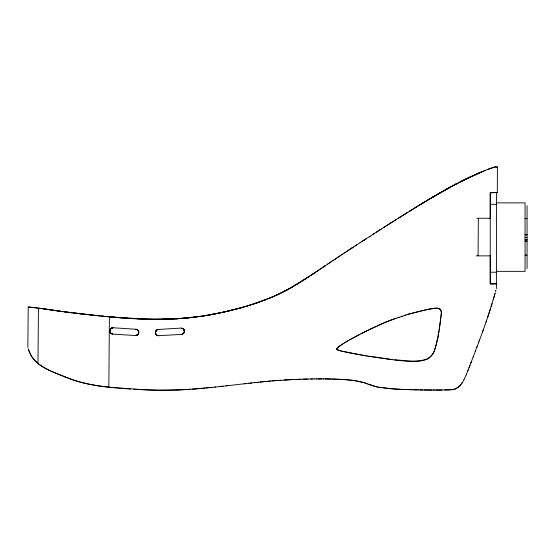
<?xml version="1.0" encoding="UTF-8"?>
<svg xmlns="http://www.w3.org/2000/svg" width="557" height="557" viewBox="0 0 557 557"><rect width="100%" height="100%" fill="white"/><g stroke="black" fill="none" stroke-linecap="round" stroke-linejoin="round"><path stroke-width="0.84" d="M112.563 327.795C108.873 328.115 109.109 334.068 112.806 334.103L135.887 335.572L138.129 334.36L138.763 332.926L138.63 331.359L138.763 331.902M490.257 255.378L490.257 283.875L496.496 283.903L496.496 192.638L490.244 192.638L490.244 283.903L496.559 283.771L496.329 288.651M490.257 218.741L490.257 192.68L497.297 192.569L497.415 167.065M135.838 329.243L137.558 329.883L138.602 331.29L137.656 329.96L136.138 329.278L113.217 327.767C110.286 327.412 108.608 331.603 110.975 333.371M27.85 347.443L28.219 307.081L29.451 307.116M49.023 370.203L42.84 366.889L37.98 363.533L38.433 308.049L29.368 307.109M109.242 387.199L108.831 387.157L109.395 316.822L147.744 319.203M478.059 255.865L478.359 218.26M184.353 331.401L184.346 331.081M110.105 332.195L110.453 332.808L109.868 331.366L110.001 329.946L111.456 328.17M135.428 335.572L137.927 334.59L138.777 331.979M440.935 316.627C441.144 313.876 442.362 308.745 438.289 308.3M440.991 316.118C443.149 309.615 438.338 306.872 432.747 308.578M440.907 316.87L440.719 318.604M440.831 317.581L437.955 337.765L434.3 351.014M155.396 332.313L156.197 330.475L158.056 329.466L180.99 328.101L183.281 328.888L184.332 330.921M440.601 319.621L440.364 321.661M440.246 322.677L439.856 325.734M439.724 326.75L439.299 329.793M439.146 330.809L436.034 346.022M138.763 332.926L138.477 333.81M495.73 290.886L495.876 290.35M495.598 291.381L495.772 290.747M495.215 292.78L494.86 294.075M495.006 293.539L494.56 295.14M494.658 294.785L487.737 317.184M494.324 295.969L493.335 299.422M492.103 303.565L491.225 306.434M435.741 347.004L433.757 352.219M490.508 308.738L489.68 311.314M489.116 313.055L489.401 312.178M488.83 313.925L482.571 331.875M486.052 322.113L486.665 320.345M483.525 329.243L479.368 340.522M478.54 342.715L478.902 341.768M479.5 340.167L476.715 347.561M473.151 356.995L475.427 350.966M473.241 356.759L470.644 363.589M475.281 351.356L477.098 346.538M471.083 362.447L471.514 361.305M469.788 365.831L470.867 363.004M469.955 365.385L469.022 367.808M469.349 366.966L468.548 369.033M468.444 369.291L467.574 371.477M467.984 370.461L466.132 374.972M110.049 329.807L110.272 329.34M156.705 335.175L155.382 332.626L156.656 330.057L155.563 331.547L155.466 333.33L156.343 334.875L157.965 335.718L181.673 334.402L183.434 333.504L184.332 331.631L183.441 333.49L181.679 334.402M466.132 374.972L464.037 379.498M434.126 351.418L433.631 352.484M464.037 379.505C461.558 384.762 457.012 390.088 450.627 389.768M433.562 352.616L431.682 355.589L429.489 357.775M138.435 333.894L137.475 334.987M433.353 353.006C425.075 365.928 407.355 360.066 394.697 359.871M155.814 330.99L156.085 330.607M462.192 382.708L458.905 386.669L455.591 388.849M110.418 329.11L112.611 327.788L111.609 328.087M138.087 334.416L137.217 335.154M183.545 333.378C185.446 329.744 183.406 334.527 181.979 334.339M429.134 358.033L427.268 359.14M317.253 271.141L325.142 265.814L298.058 283.624M324.216 266.441L331.206 261.734M315.297 272.457L317.755 270.806M327.6 264.157L329.779 262.688M313.333 273.772L315.596 272.262M330.405 262.27L333.552 260.161M332.633 260.773L336.303 258.33M311.37 275.081L314.099 273.264M335.425 258.914L338.433 256.909M335.126 259.109L336.707 258.058M313.431 273.71L309.1 276.585M339.693 256.074L342.332 254.326M337.626 257.452L340.39 255.614M342.026 254.535L345.089 252.509M341.448 254.918L343.091 253.825M346.217 251.764L352.191 247.844M344.226 253.08L346.545 251.548M307.937 277.344L309.17 276.537M347.276 251.068L356.703 244.899M309.4 276.383L286.479 290.26M351.592 248.241L353.291 247.127M341.88 344.498L337.995 347.283L336.651 348.898L338.517 346.858L343.516 343.453M354.976 246.027L360.678 242.316M362.196 241.334L364.863 239.601M359.968 242.775L370.05 236.252M305.459 278.96L306.698 278.152M363.533 240.464L366.499 238.542M305.856 278.702L301.497 281.494M372.647 234.581L374.673 233.279M369.249 236.774L373.935 233.752M376.309 232.227L379.582 230.132M373.705 233.898L384.191 227.186M383.787 227.444L386.071 225.989M379.192 230.382L381.218 229.08M389.594 223.747L390.554 223.134M387.143 225.3L390.457 223.19M384.386 227.061L395.881 219.757M390.36 223.26L393.214 221.442M394.906 220.37L427.003 200.499M394.036 220.92L396.647 219.27M342.632 344.01L344.372 342.924M399.258 217.627L404.486 214.341M398.499 218.1L401.221 216.395M300.467 282.134L301.72 281.348M407.104 212.704L403.895 214.717L405.218 213.881M406.568 213.039L407.912 212.203M409.722 211.075L412.34 209.453M409.263 211.361L413.315 208.847M414.958 207.831L417.59 206.215M414.499 208.116L434.147 196.252M299.325 282.845L297.16 284.174M416.023 207.183L417.374 206.348M418.732 205.519L420.089 204.684M344.17 343.049L348.069 340.717M420.222 204.607L422.86 203.006M421.454 203.855L422.812 203.033M297.953 283.687L294.159 285.964M424.176 202.205L435.358 195.542M344.95 342.576L347.296 341.169M137.328 335.084L135.581 335.579M426.899 200.562L457.193 183.392M294.987 285.476L296.073 284.829M432.19 197.408L447.696 188.489M434.975 195.765L435.804 195.277M438.296 193.829L436.632 194.797M292.801 286.758L293.894 286.117M437.356 194.372L447.64 188.524M293.588 286.298L291.325 287.6M347.937 340.793L368.504 329.862M439.125 193.349L440.037 192.819M292.885 286.702L290.336 288.157M349.65 339.805L359.272 334.534M442.759 191.26L443.671 190.745M291.701 287.384L291.039 287.76M290.712 287.948L290.051 288.317M446.38 189.22L450.369 187.027M290.197 288.234L281.181 292.961M448.023 188.308L448.838 187.862M289.717 288.498L276.244 295.294M448.677 187.946L451.727 186.282M449.005 187.765L465.687 179.124L480.914 172.217M451.344 186.491L457.464 183.253M452.757 185.732L453.69 185.23M454.623 184.736L478.992 173.032M287.12 289.918L281.898 292.606M360.908 333.685L386.057 322.002M458.55 182.689L469.829 177.14M460.98 181.45L464.371 179.758M282.169 292.474L273.271 296.616M465.45 179.236L477.913 173.499M279.565 293.748L280.436 293.33M369.34 329.459L371.025 328.651M277.985 294.493L279.586 293.734M371.874 328.247L375.279 326.66M470.797 176.687L473.645 175.385M277.825 294.569L270.946 297.605M376.998 325.88L383.564 323.025M474.355 175.065L476.465 174.125M276.376 295.231L270.994 297.584M477.112 173.84L479.737 172.712M274.371 296.129L268.119 298.761M426.871 359.328C407.738 364.264 387.602 358.13 368.4 356.215M478.874 173.081L479.298 172.9M479.695 172.733L480.141 172.538M479.654 172.747L481.742 171.869L481.325 172.043M480.649 172.329L483.866 170.999M384.114 322.795L395.86 318.284M482.118 171.716L484.576 170.714M271.28 297.466L253.686 303.969M270.319 297.863L254.723 303.628M386.335 321.883L388.494 321.027M484.513 170.734L485.258 170.435M485.231 170.449L488.016 169.342M487.187 169.669L489.338 168.827M488.83 169.029L494.567 166.996L497.373 167.044L494.804 166.94L489.533 168.757M488.559 169.133L488.155 169.286M265.292 299.875L266.706 299.325M389.044 320.811L389.844 320.505M266.337 299.464L263.085 300.703M390.241 320.352L408.72 314.12L427.713 309.427M262.458 300.933L263.879 300.411M261.449 301.302L246.069 306.322M256.791 302.938L258.211 302.451M397.99 317.539L399.056 317.177M455.187 389.002L450.195 389.803M255.364 303.412L252.509 304.345M401.193 316.467L402.258 316.118M253.908 303.892L252.279 304.421M251.492 304.665L252.586 304.317M250.643 304.93L249.014 305.438M404.403 315.436L405.705 315.032M250.399 305.013L244.057 306.907M247.134 306.002L247.635 305.856M407.021 314.628L419.233 311.286M245.943 306.357L244.864 306.677M237.157 308.815L244.251 306.851L241.989 307.499M242.56 307.332L243.124 307.172M240.951 307.784L241.863 307.527M241.439 307.652L239.865 308.084M239.754 308.112L240.318 307.958M208.471 315.109L225.07 311.781L239.921 308.07M237.846 308.627L238.856 308.362M236.976 308.863L237.533 308.717M235.298 309.302L236.419 309.01M235.827 309.163L231.761 310.193M235.792 309.17L222.473 312.359M230.877 310.409L231.427 310.277M230.751 310.444L226.629 311.426M229.721 310.695L230.333 310.541M228.467 310.994L229.094 310.841M227.207 311.286L227.841 311.14M420.542 310.973L429.008 309.191M225.3 311.732L224.011 312.017M224.555 311.899L218.149 313.278M222.716 312.303L221.421 312.588M220.112 312.867L202.978 316.014M218.295 313.25L220.384 312.811M217.502 313.41L209.606 314.914M216.2 313.668L207.622 315.255M428.145 309.344L430.31 308.961M158.063 329.466L156.782 329.967L158.369 329.431M429.44 309.107L432.65 308.592M208.945 315.025L206.849 315.387M206.299 315.478L206.96 315.366M205.227 315.659L206.71 315.408M205.637 315.589L198.988 316.599M430.742 308.884L435.156 308.3M203.597 315.916L205.108 315.673M201.968 316.167L203.5 315.93M201.648 316.216L195.423 317.072M200.339 316.404L201.899 316.174M200.29 316.411L176.144 318.82M195.57 317.051L196.071 316.989M197.081 316.856L189.568 317.741M194.323 317.212L194.873 317.142M194.56 317.184L189.979 317.706M193.216 317.344L193.766 317.274M192.102 317.469L192.659 317.406M227.249 385.736L245.233 383.682M226.205 385.855L227.423 385.716M244.133 383.801L249.063 383.251M221.86 386.342L226.448 385.827M223.002 386.21L214.932 387.094M190.995 317.594L191.552 317.532M248.318 383.334L255.621 382.534M250.469 383.091L251.875 382.938M219.514 386.6L220.015 386.544M254.633 382.638L264.004 381.663M256.554 382.429L258.441 382.234M215.587 387.024L192.464 389.148M189.317 317.775L189.874 317.713M212.308 387.373L210.992 387.505M260.328 382.032L262.222 381.844M157.589 319.328L172.05 319.022L188.732 317.831L187.236 317.977M210.33 387.575L208.353 387.769M188.788 317.824L183.016 318.346M263.169 381.747L267.451 381.329M206.368 387.964L207.691 387.832M266.023 381.468L267.917 381.287M204.384 388.152L205.046 388.09M186.887 318.012L185.432 318.144M267.82 381.294L268.857 381.204M203.716 388.215L202.393 388.333M268.662 381.218L269.497 381.141M269.323 381.162L270.333 381.072M269.797 381.113L272.15 380.911M201.725 388.396L199.733 388.57M185.056 318.172L183.281 318.326M272.011 380.918L273.09 380.828M272.853 380.849L293.476 379.519M199.072 388.626L197.916 388.723M273.564 380.793L274.51 380.709M197.429 388.765L195.973 388.883M182.313 318.402L181.617 318.458M276.091 380.584L277.665 380.466M195.486 388.918L178.602 389.928M182.257 318.402L169.251 319.126L150.648 319.265M180.572 318.534L179.528 318.604M279.252 380.347L280.832 380.236M179.18 318.632L178.484 318.674M190.41 389.287L189.665 389.343M189.296 389.364L188.175 389.434M178.136 318.701L177.439 318.743M284.021 380.02L292.063 379.582M447.229 389.942L450.167 389.803M187.612 389.468L186.317 389.545M177.091 318.764L174.995 318.882M112.758 327.774L113.217 327.767M185.961 389.566L182.076 389.775M449.743 389.83L435.692 390.074M174.299 318.917L170.804 319.07M181.735 389.789L180.343 389.858M435.915 308.244L438.039 308.265M293.678 379.512L300.731 379.24M179.995 389.872L157.624 390.199M295.294 379.442L307.255 379.059M172.503 319.001L154.484 319.314L137.321 318.827M178.254 389.942L176.861 389.991M170.101 319.098L167.302 319.189M176.52 390.004L174.425 390.074M302.994 379.171L304.129 379.136M173.721 390.095L171.626 390.144M446.373 389.97L444.646 390.011M166.599 319.21L161.258 319.307M304.693 379.122L308.439 379.032M308.571 379.032L314.406 378.934M170.929 390.158L168.827 390.192M310.806 378.99L312.581 378.962M168.13 390.206L166.028 390.227M314.357 378.934L316.348 378.913M442.063 390.046L424.023 389.984M316.132 378.92L321.904 378.899M160.103 319.314L153.14 319.3M165.325 390.227L163.013 390.234M317.908 378.906L323.596 378.906M496.496 202.873L525.056 202.873L525.056 271.35L496.496 271.35M490.244 204.308L496.496 204.308M476.813 218.26L490.244 218.26M525.056 218.609L527.047 218.609M525.056 234.497L527.047 234.497M525.056 234.845L527.047 234.845M525.056 237.435L527.047 237.435M525.056 239.44L527.047 239.44M525.056 240.109L527.047 240.109M525.056 241.466L527.047 241.466M525.056 255.106L527.047 255.106M476.388 255.865L490.244 255.865M490.244 272.234L496.496 272.234M433.13 390.067L434.411 390.074M162.247 390.234L149.805 390.018M323.241 378.899L334.416 379.094M431.856 390.067L419.978 389.921M155.535 319.321L147.327 319.189L148.489 319.217M325.016 378.913L329.222 378.969M28.219 307.081L29.11 307.102M156.83 335.265L158.585 335.774M421.329 389.949L422.679 389.97M151.977 319.286L149.652 319.245M156.851 390.185L139.772 389.601M495.96 192.527L497.297 192.569M418.627 389.9L420.639 389.935M150.23 319.258L149.401 319.238M329.876 378.983L331.178 379.011M418.76 389.9L401.277 389.371M148.573 319.224L148.991 319.231M417.277 389.872L413.217 389.782M332.48 379.038L333.135 379.059M495.953 283.743L496.538 283.764M145.468 319.14L146.087 319.161M411.867 389.747L409.172 389.663M144.597 319.112L144.096 319.098M333.782 379.073L347.728 379.832M143.351 319.07L143.852 319.091M334.632 379.101L335.474 379.129M407.821 389.622L405.141 389.531M148.524 389.977L149.165 389.997M143.615 319.084L140.991 318.987M142.996 319.064L136.723 318.799M147.25 389.928L147.89 389.956M336.519 379.171L343.377 379.512M403.804 389.475L402.962 389.447M146.609 389.907L111.713 387.463M402.481 389.427L388.535 388.556L378.642 387.275M400.671 389.343L397.016 389.162M29.591 307.123L44.219 308.891M138.164 318.869L129.823 318.416M135.295 318.729L129.614 318.409M138.268 389.517L133.757 389.259M134.321 318.674L129.078 318.367M396.403 389.127L393.973 388.974M181.464 328.108L182.912 328.609L183.921 329.674M128.152 318.312L109.179 316.801M125.339 318.124L128.333 318.326M130.756 389.065L124.761 388.633M393.367 388.932L376.72 386.892M125.847 318.158L113.113 317.156M344.734 379.602L355.61 380.73L362.927 382.297M122.352 317.908L116.97 317.483M123.264 388.514L118.787 388.138M114.596 317.288L106.805 316.578M111.01 333.399L112.806 334.103L110.62 333.023M117.116 387.992L117.952 388.069M348.501 379.902L353.152 380.396M109.882 316.87L104.848 316.397M116.281 387.916C100.316 386.433 84.198 384.302 69.165 378.468M106.617 316.564L107.174 316.613M107.543 316.648L102.697 316.181M104.403 316.348L105.51 316.46M102.753 316.188L103.853 316.299M102.112 316.125L103.672 316.279M101.653 316.077L102.203 316.132M102.885 316.202L94.579 315.359M101.102 316.028L64.09 311.774M97.559 315.666L98.756 315.791M96.883 315.596L97.614 315.673M94.328 315.332L95.769 315.485M94.704 315.373L86.579 314.496M110.885 387.38L111.303 387.421M91.425 315.025L92.88 315.178M92.601 315.151L88.521 314.712M110.474 387.338L109.652 387.247M87.08 314.552L80.904 313.856M86.704 314.51L78.544 313.577M108.831 387.157C94.258 385.646 79.714 382.889 66.109 377.312M81.364 313.904L62.071 311.509M392.003 359.571L381.907 358.269M77.103 313.41L73.364 312.957M71.742 312.755L68.239 312.317M69.702 312.498L71.519 312.728M67.745 312.254L68.72 312.38M65.921 312.017L67.077 312.164M65.803 312.004L66.77 312.129M63.616 311.711L64.842 311.878M62.927 311.621L61.033 311.363M62.481 311.565L60.1 311.238M59.376 311.14L62.203 311.523M353.925 380.494L364.327 382.743M59.07 311.098L60.205 311.252M60.086 311.238L56.048 310.667M54.224 310.402L59.167 311.112M112.653 334.089L112.048 333.956M57.984 310.945L58.68 311.043M57.336 310.855L58.248 310.98M381.085 358.151L373.65 357.051M39.213 308.153L40.988 308.411M56.431 310.722L52.344 310.124M55.303 310.562L55.958 310.653M54.823 310.493L51.488 309.998M41.253 308.446L42.033 308.564M41.162 308.439L41.559 308.494M53.361 310.277L53.792 310.34M41.914 308.55L42.395 308.62M52.511 310.152L52.936 310.214M41.81 308.536L43.808 308.829M51.209 309.957L52.56 310.158M42.785 308.675L43.209 308.738M51.258 309.964L51.669 310.026M51.578 310.012L44.156 308.884M48.967 309.615L50.812 309.894M45.973 309.163L43.724 308.822L45.026 309.017M50.624 309.866L48.243 309.504M46.419 309.226L48.835 309.595M45.131 309.031L47.394 309.379M371.178 356.668L372.821 356.926M369.542 356.403L370.356 356.536M368.971 356.313L366.959 355.979M367.265 356.027L351.404 353.131M366.102 355.832L363.533 355.394M361.82 355.094L362.677 355.248M360.964 354.941L355.38 353.911M136.145 329.278L136.451 329.34M354.941 353.82L353.611 353.57M342.116 351.244L336.748 349.629L340.773 350.98M353.173 353.479L349.636 352.776M341.671 351.154L343.272 351.474M342.562 351.328L348.306 352.504M343.446 351.509L347.867 352.414M348.752 352.595L351.133 353.075M347.986 352.435L349.552 352.755M377.653 387.087L367.968 384.093M181.916 328.184L183.037 328.7M374.84 386.447L368.49 384.302M363.394 382.436L363.86 382.589M364.459 382.784L368.017 384.114M364.793 382.903L367.042 383.731M68.887 378.363L67.216 377.737M66.937 377.632L62.92 376.093M65.83 377.207L65.287 376.998M65.009 376.894L49.455 370.412M62.126 375.78C49.288 370.677 33.413 364.856 28.825 350.437M136.876 329.486L138.38 330.823M111.72 333.831L111.108 333.476M37.98 363.533L34.29 360.024L31.477 356.181M110.989 333.378L110.551 332.933M183.392 328.992L184.13 330.092M183.657 329.291L184.27 330.538M156.037 334.527L155.702 333.998M31.331 355.937L28.901 350.659M183.998 329.814L184.297 330.691M138.519 331.095L138.797 332.216M155.64 333.852L155.389 332.787M28.212 348.64L28.804 350.395M109.973 331.833L109.882 331.457M527.047 205.672L527.047 268.495M336.602 349.176L336.741 349.615L336.602 349.142"/></g></svg>
